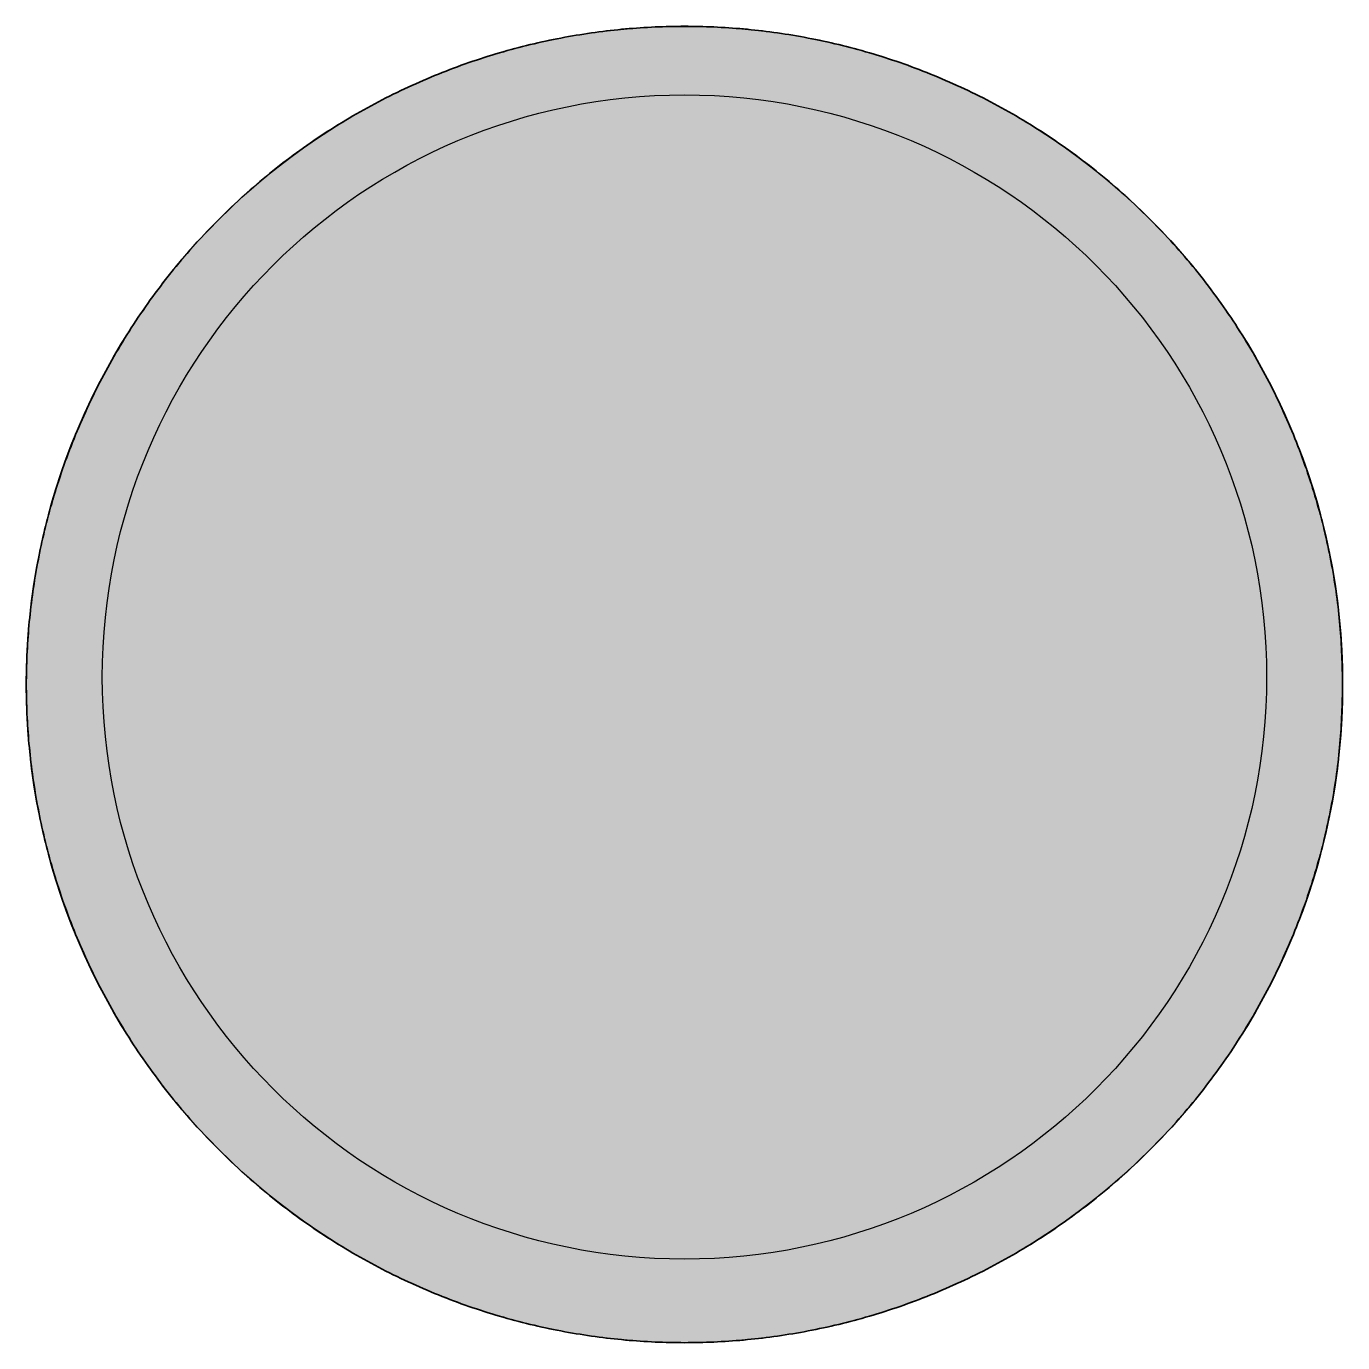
# Model space of a CAD drawing. Header units: millimetres. Extents: x 0 to 1664, y 0 to 650.
# Drawn here: x 1257.6 to 1664.4, y 151.1 to 557.9 of the extents above; entities that cross this region are included whole.
import ezdxf

# ---------------------------------------------------------------- set-up
doc = ezdxf.new("R2010")
doc.units = ezdxf.units.MM
doc.layers.add('Blocks', color=7, linetype='Continuous')
doc.layers.add('Blocks$Fill', color=7, linetype='Continuous', true_color=0xffffff)
doc.layers.add('Blocks$Inner', color=7, linetype='Continuous', lineweight=25, true_color=0x007f00)
doc.layers.add('Blocks$Outline', color=7, linetype='Continuous', lineweight=35, true_color=0xff3f3f)

# ---------------------------------------------------------------- blocks, each defined once
blk = doc.blocks.new('Bit Barstool Low Top')
at = {"layer": 'Blocks$Fill'}
blk.add_hatch(color=256, dxfattribs=at).paths.add_polyline_path([(594.44, -8.28), (594.39, -3.76), (594.24, 0.79), (593.99, 5.38), (593.62, 10), (593.15, 14.65), (592.56, 19.33), (591.86, 24.02), (591.05, 28.74), (590.12, 33.47), (589.06, 38.2), (587.89, 42.95), (586.59, 47.69), (585.17, 52.43), (583.63, 57.17), (581.96, 61.89), (580.16, 66.6), (578.24, 71.28), (576.19, 75.94), (574.02, 80.56), (571.72, 85.15), (569.3, 89.69), (566.75, 94.19), (564.08, 98.64), (561.29, 103.03), (558.38, 107.36), (555.35, 111.62), (552.21, 115.81), (548.95, 119.93), (545.59, 123.97), (542.12, 127.92), (538.54, 131.78), (534.87, 135.55), (531.1, 139.23), (527.23, 142.8), (523.28, 146.27), (519.25, 149.64), (515.13, 152.89), (510.94, 156.03), (506.67, 159.06), (502.35, 161.97), (497.96, 164.76), (493.51, 167.43), (489.01, 169.98), (484.46, 172.4), (479.88, 174.7), (475.25, 176.88), (470.6, 178.92), (465.91, 180.85), (461.21, 182.64), (456.49, 184.31), (451.75, 185.86), (447.01, 187.28), (442.26, 188.57), (437.52, 189.75), (432.78, 190.8), (428.05, 191.73), (423.34, 192.55), (418.64, 193.25), (413.97, 193.83), (409.32, 194.3), (404.7, 194.67), (400.11, 194.93), (395.56, 195.08), (391.04, 195.13), (386.53, 195.08), (381.97, 194.93), (377.39, 194.67), (372.76, 194.3), (368.12, 193.83), (363.44, 193.25), (358.74, 192.55), (354.03, 191.73), (349.3, 190.8), (344.56, 189.75), (339.82, 188.57), (335.07, 187.28), (330.33, 185.86), (325.6, 184.31), (320.87, 182.64), (316.17, 180.85), (311.49, 178.92), (306.83, 176.88), (302.21, 174.7), (297.62, 172.4), (293.07, 169.98), (288.58, 167.43), (284.13, 164.76), (279.74, 161.97), (275.41, 159.06), (271.15, 156.03), (266.95, 152.89), (262.84, 149.64), (258.8, 146.27), (254.85, 142.8), (250.99, 139.23), (247.21, 135.55), (243.54, 131.78), (239.96, 127.92), (236.49, 123.97), (233.13, 119.93), (229.87, 115.81), (226.73, 111.62), (223.7, 107.36), (220.79, 103.03), (218, 98.64), (215.33, 94.19), (212.79, 89.69), (210.36, 85.15), (208.06, 80.56), (205.89, 75.94), (203.84, 71.28), (201.92, 66.6), (200.12, 61.89), (198.45, 57.17), (196.91, 52.43), (195.49, 47.69), (194.19, 42.95), (193.02, 38.2), (191.97, 33.47), (191.03, 28.74), (190.22, 24.02), (189.52, 19.33), (188.93, 14.65), (188.46, 10), (188.1, 5.38), (187.84, 0.79), (187.69, -3.76), (187.64, -8.28), (187.69, -12.79), (187.84, -17.34), (188.1, -21.93), (188.46, -26.55), (188.93, -31.2), (189.52, -35.88), (190.22, -40.57), (191.03, -45.29), (191.97, -50.02), (193.02, -54.75), (194.19, -59.5), (195.49, -64.24), (196.91, -68.99), (198.45, -73.72), (200.12, -78.44), (201.92, -83.15), (203.84, -87.83), (205.89, -92.49), (208.06, -97.11), (210.36, -101.7), (212.79, -106.24), (215.33, -110.74), (218, -115.19), (220.79, -119.58), (223.7, -123.91), (226.73, -128.17), (229.87, -132.36), (233.13, -136.48), (236.49, -140.52), (239.96, -144.47), (243.54, -148.33), (247.21, -152.1), (250.99, -155.78), (254.85, -159.35), (258.8, -162.82), (262.84, -166.19), (266.95, -169.44), (271.15, -172.58), (275.41, -175.61), (279.74, -178.52), (284.13, -181.31), (288.58, -183.98), (293.07, -186.53), (297.62, -188.95), (302.21, -191.25), (306.83, -193.43), (311.49, -195.48), (316.17, -197.4), (320.87, -199.19), (325.6, -200.86), (330.33, -202.41), (335.07, -203.83), (339.82, -205.12), (344.56, -206.3), (349.3, -207.35), (354.03, -208.28), (358.74, -209.1), (363.44, -209.8), (368.12, -210.38), (372.76, -210.86), (377.39, -211.22), (381.97, -211.48), (386.53, -211.63), (391.04, -211.68), (395.56, -211.63), (400.11, -211.48), (404.7, -211.22), (409.32, -210.86), (413.97, -210.38), (418.64, -209.8), (423.34, -209.1), (428.05, -208.28), (432.78, -207.35), (437.52, -206.3), (442.26, -205.12), (447.01, -203.83), (451.75, -202.41), (456.49, -200.86), (461.21, -199.19), (465.91, -197.4), (470.6, -195.48), (475.25, -193.43), (479.88, -191.25), (484.46, -188.95), (489.01, -186.53), (493.51, -183.98), (497.96, -181.31), (502.35, -178.52), (506.67, -175.61), (510.94, -172.58), (515.13, -169.44), (519.25, -166.19), (523.28, -162.82), (527.23, -159.35), (531.1, -155.78), (534.87, -152.1), (538.54, -148.33), (542.12, -144.47), (545.59, -140.52), (548.95, -136.48), (552.21, -132.36), (555.35, -128.17), (558.38, -123.91), (561.29, -119.58), (564.08, -115.19), (566.75, -110.74), (569.3, -106.24), (571.72, -101.7), (574.02, -97.11), (576.19, -92.49), (578.24, -87.83), (580.16, -83.15), (581.96, -78.44), (583.63, -73.72), (585.17, -68.99), (586.59, -64.24), (587.89, -59.5), (589.06, -54.75), (590.12, -50.02), (591.05, -45.29), (591.86, -40.57), (592.56, -35.88), (593.15, -31.2), (593.62, -26.55), (593.99, -21.93), (594.24, -17.34), (594.39, -12.79)], flags=0)
at = {"layer": 'Blocks$Inner'}
for centre, radius in [((391.04, -8.28), 203.4), ((391.03, -5.96), 179.9)]:
    blk.add_circle(centre, radius, dxfattribs=at)
at = {"layer": 'Blocks$Outline'}
blk.add_rational_spline([(594.44, -8.28), (594.44, 195.13), (391.04, 195.13), (187.64, 195.13), (187.64, -8.28), (187.64, -211.68), (391.04, -211.68), (594.44, -211.68), (594.44, -8.28)], [1, 0.707106781187, 1, 0.707106781187, 1, 0.707106781187, 1, 0.707106781187, 1], degree=2, knots=[0, 0, 0, 319.504396, 319.504396, 639.008792, 639.008792, 958.513187, 958.513187, 1278.017583, 1278.017583, 1278.017583], dxfattribs=at)

msp = doc.modelspace()

# ---------------------------------------------------------------- block references
at = {"layer": 'Blocks'}
msp.add_blockref('Bit Barstool Low Top', (1069.97, 362.78), dxfattribs=at)

doc.saveas('drawing.dxf')
